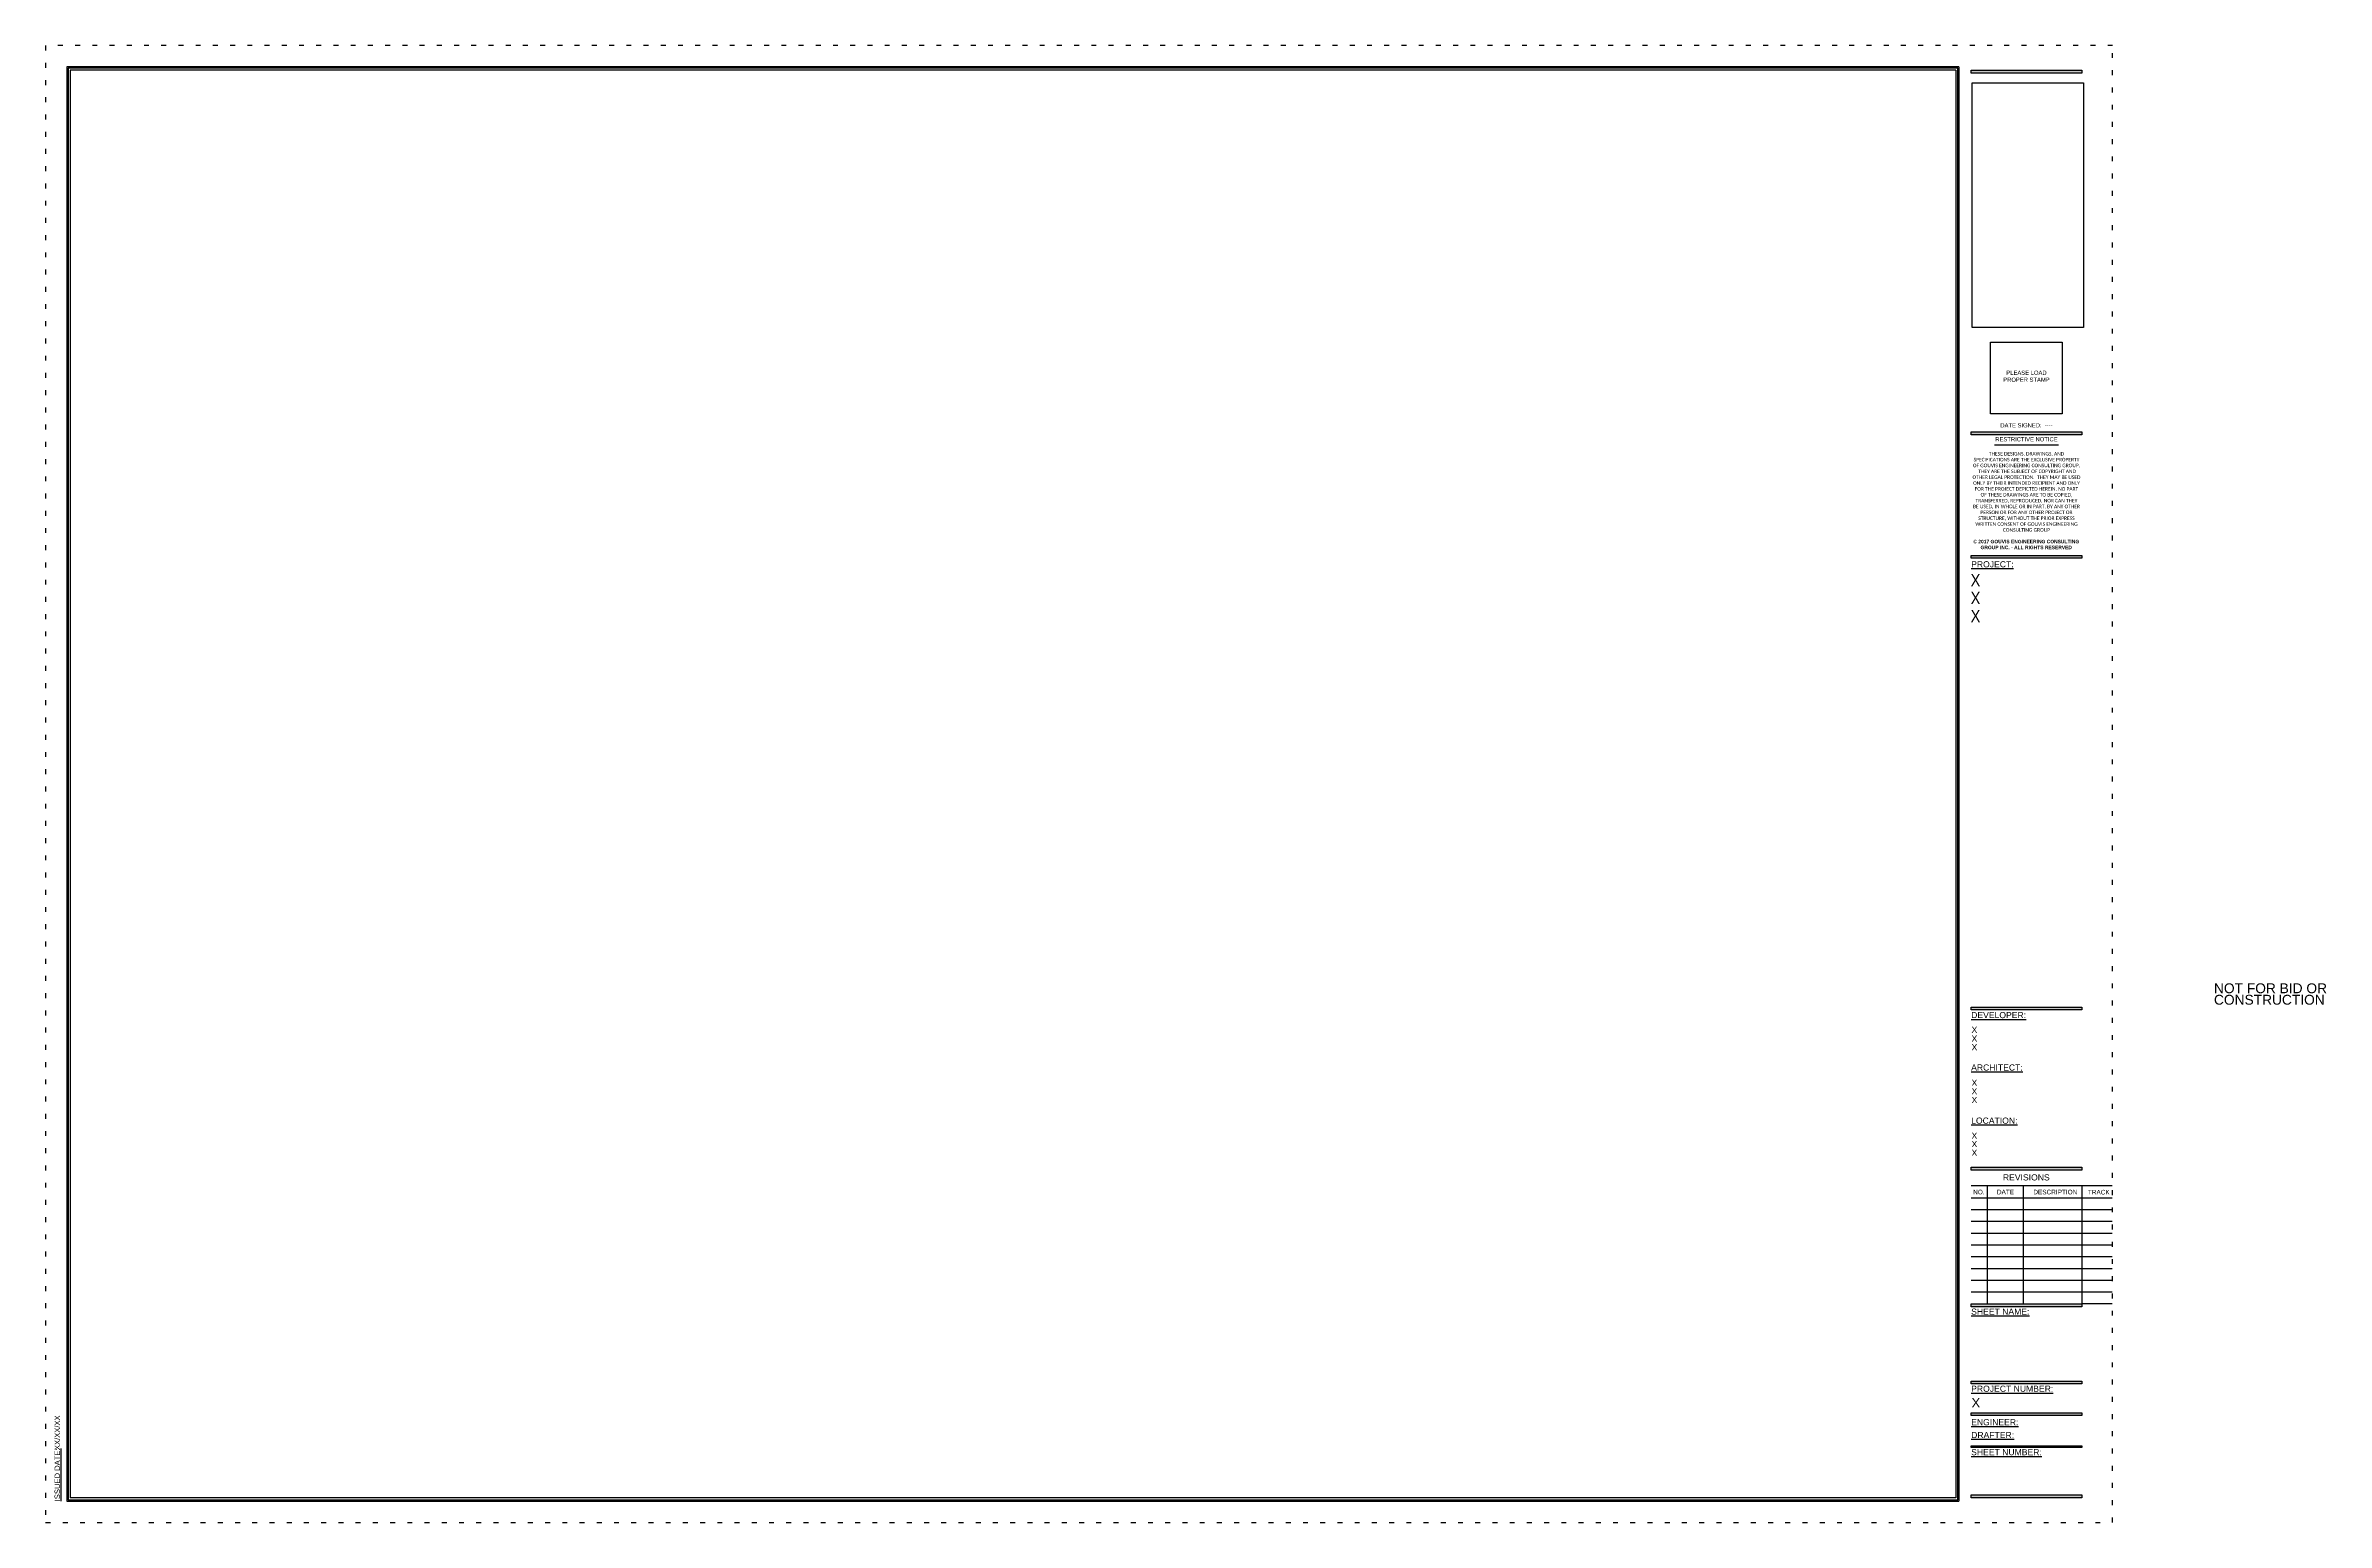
# Model space of a CAD drawing. Header units: inches. Extents: x 0 to 46.3, y 0 to 30.
import ezdxf

# ---------------------------------------------------------------- set-up
doc = ezdxf.new("R2010")
doc.units = ezdxf.units.IN
doc.header["$MEASUREMENT"] = 0
doc.linetypes.add('DOT', pattern=[0.25, 0, -0.25])
for name, color, linetype in [('BORDER', 3, 'Continuous'), ('NOT FOR CONST', 2, 'Continuous'), ('SHBD-FRAM', 4, 'Continuous'), ('SHBD-TEXT', 2, 'Continuous')]:
    doc.layers.add(name, color=color, linetype=linetype)
doc.layers.add('GEC_NON PLOT', color=7, linetype='Continuous', plot=False)
doc.styles.add('Arial', font='arial.ttf')
doc.styles.get("Standard").update_dxf_attribs({"font": 'arial.ttf'})
doc.styles.add('style1', font='arial.ttf')
picture_1 = doc.add_image_def('image1.jpg', size_in_pixel=(640, 1406))

# ---------------------------------------------------------------- blocks, each defined once
blk = doc.blocks.new('TITLE_BLOCK')
at = {"layer": 'SHBD-TEXT', "linetype": 'Continuous', "ltscale": 12, "width": 0.85}
for tag, p in [('PROJECT_NAME_1', (39.115, 19.474)), ('PROJECT_NAME_2', (39.115, 19.114)), ('PROJECT_NAME_3', (39.115, 18.745)), ('PROJECT_NAME_4', (39.115, 18.368)), ('PROJECT_NAME_5', (39.115, 17.986)), ('PROJECT_NAME_6', (39.115, 17.603))]:
    blk.add_attdef(tag, p, '', height=0.25, dxfattribs=at)
at = {"layer": 'SHBD-TEXT', "linetype": 'Continuous', "style": 'Arial'}
for tag, p, height in [('DEVELOPER_1', (39.134, 10.404), 0.125), ('DEVELOPER_2', (39.134, 10.226), 0.125), ('DEVELOPER_3', (39.134, 10.05), 0.125), ('DEVELOPER_4', (39.134, 9.874), 0.125), ('ARCHITECT_1', (39.134, 9.329), 0.125), ('ARCHITECT_2', (39.134, 9.154), 0.125), ('ARCHITECT_3', (39.134, 8.978), 0.125), ('ARCHITECT_4', (39.134, 8.802), 0.125), ('CITY', (39.134, 8.253), 0.125), ('STATE', (39.134, 7.907), 0.125), ('COUNTY', (39.134, 8.083), 0.125), ('LOCATION_1', (39.134, 7.731), 0.125), ('JOB_NO', (39.134, 2.796), 0.188)]:
    blk.add_attdef(tag, p, '', height=height, dxfattribs=at)

msp = doc.modelspace()

# ---------------------------------------------------------------- hatches: boundary and pattern name
at = {"layer": 'BORDER'}
h = msp.add_hatch(color=2, dxfattribs=at)
h.paths.add_polyline_path([(38.878, 29.566), (38.878, 0.434), (0.434, 0.434), (0.434, 29.566)])
h.paths.add_polyline_path([(38.853, 0.459), (38.853, 29.541), (0.459, 29.541), (0.459, 0.459)], flags=16)
at = {"layer": 'SHBD-FRAM'}
for color, points in [(256, [(41.375, 29.5), (39.125, 29.5), (39.125, 29.442), (41.375, 29.442)]), (256, [(41.375, 22.151), (39.125, 22.151), (39.125, 22.092), (41.375, 22.092)]), (256, [(41.375, 19.644), (39.125, 19.644), (39.125, 19.585), (41.375, 19.585)]), (256, [(41.375, 10.468), (39.125, 10.468), (39.125, 10.41), (41.375, 10.41)]), (256, [(41.375, 7.213), (39.125, 7.213), (39.125, 7.155), (41.375, 7.155)]), (256, [(41.375, 4.437), (39.125, 4.437), (39.125, 4.379), (41.375, 4.379)]), (256, [(41.375, 2.871), (39.125, 2.871), (39.125, 2.813), (41.375, 2.813)]), (256, [(41.375, 2.226), (39.125, 2.226), (39.125, 2.168), (41.375, 2.168)]), (8, [(41.375, 1.553), (39.125, 1.553), (39.125, 1.524), (41.375, 1.524)]), (256, [(41.375, 0.558), (39.125, 0.558), (39.125, 0.5), (41.375, 0.5)])]:
    msp.add_hatch(color=color, dxfattribs=at).paths.add_polyline_path(points)

# ---------------------------------------------------------------- linework, layer by layer
at = {"layer": 'BORDER', "color": 2}
for p, q in [((38.878, 29.566), (0.434, 29.566)), ((0.434, 29.566), (0.434, 0.434)), ((0.434, 29.566), (0.434, 0.434)), ((38.853, 29.541), (0.459, 29.541)), ((0.459, 29.541), (0.459, 0.459)), ((38.853, 0.459), (38.853, 29.541)), ((38.878, 29.566), (38.878, 0.434)), ((0.434, 0.434), (38.878, 0.434)), ((0.459, 0.459), (38.853, 0.459))]:
    msp.add_line(p, q, dxfattribs=at)
at = {"layer": 'DEFPOINTS', "color": 8, "linetype": 'Continuous', "ltscale": 12}
for p, q in [((41.988, 6.837), (41.375, 6.837)), ((41.375, 6.837), (41.375, 4.437)), ((41.988, 6.587), (41.375, 6.587)), ((41.988, 6.348), (41.375, 6.348)), ((41.988, 6.109), (41.375, 6.109)), ((41.988, 5.87), (41.375, 5.87)), ((41.988, 5.632), (41.375, 5.632)), ((41.988, 5.393), (41.375, 5.393)), ((41.988, 5.154), (41.375, 5.154)), ((41.988, 4.915), (41.375, 4.915)), ((41.988, 4.676), (41.375, 4.676)), ((41.988, 4.437), (41.375, 4.437))]:
    msp.add_line(p, q, dxfattribs=at)
at = {"layer": 'DEFPOINTS', "color": 1, "linetype": 'DOT'}
msp.add_lwpolyline([(0, 0), (42, 0), (42, 30), (0, 30)], close=True, dxfattribs=at)
at = {"layer": 'GEC_NON PLOT'}
msp.add_lwpolyline([(39.521, 23.974), (40.978, 23.974), (40.978, 22.521), (39.521, 22.521)], close=True, dxfattribs=at)
at = {"layer": 'SHBD-FRAM', "color": 2, "linetype": 'Continuous'}
for p, q in [((41.375, 6.837), (39.125, 6.837)), ((41.375, 6.587), (39.125, 6.587)), ((39.458, 4.437), (39.458, 6.837)), ((40.191, 4.437), (40.191, 6.837)), ((41.375, 6.348), (39.125, 6.348)), ((41.375, 6.109), (39.125, 6.109)), ((41.375, 5.87), (39.125, 5.87)), ((41.375, 5.632), (39.125, 5.632)), ((41.375, 5.393), (39.125, 5.393)), ((41.375, 5.154), (39.125, 5.154)), ((41.375, 4.915), (39.125, 4.915)), ((41.375, 4.676), (39.125, 4.676))]:
    msp.add_line(p, q, dxfattribs=at)
at = {"layer": 'SHBD-FRAM'}
for points in [[(39.125, 29.5), (41.375, 29.5), (41.375, 29.442), (39.125, 29.442)], [(39.125, 22.151), (41.375, 22.151), (41.375, 22.092), (39.125, 22.092)], [(39.125, 19.644), (41.375, 19.644), (41.375, 19.585), (39.125, 19.585)], [(39.125, 10.468), (41.375, 10.468), (41.375, 10.41), (39.125, 10.41)], [(39.125, 7.213), (41.375, 7.213), (41.375, 7.155), (39.125, 7.155)], [(39.125, 4.437), (41.375, 4.437), (41.375, 4.379), (39.125, 4.379)], [(39.125, 2.871), (41.375, 2.871), (41.375, 2.813), (39.125, 2.813)], [(39.125, 2.226), (41.375, 2.226), (41.375, 2.168), (39.125, 2.168)], [(39.125, 0.558), (41.375, 0.558), (41.375, 0.5), (39.125, 0.5)]]:
    msp.add_lwpolyline(points, close=True, dxfattribs=at)
at = {"layer": 'SHBD-FRAM', "const_width": 0.0312, "flags": 128}
msp.add_lwpolyline([(40.902, 21.888), (39.598, 21.888)], dxfattribs=at)
at = {"layer": 'SHBD-FRAM', "color": 8}
msp.add_lwpolyline([(39.125, 1.553), (41.375, 1.553), (41.375, 1.524), (39.125, 1.524)], close=True, dxfattribs=at)
at = {"layer": 'SHBD-TEXT', "linetype": 'Continuous'}
for p, q in [((38.812, 29.5), (0.5, 29.5)), ((0.5, 29.5), (0.5, 0.5)), ((38.812, 29.5), (38.812, 0.5)), ((38.812, 0.5), (0.5, 0.5))]:
    msp.add_line(p, q, dxfattribs=at)

# ---------------------------------------------------------------- block references
msp.add_blockref('TITLE_BLOCK', (0, -0.46)).add_auto_attribs({'JOB_NO': 'X', 'PROJECT_NAME_1': 'X', 'PROJECT_NAME_2': 'X', 'PROJECT_NAME_3': 'X', 'DEVELOPER_1': 'X', 'DEVELOPER_2': 'X', 'DEVELOPER_3': 'X', 'ARCHITECT_1': 'X', 'ARCHITECT_2': 'X', 'ARCHITECT_3': 'X', 'CITY': 'X', 'COUNTY': 'X', 'STATE': 'X'})

# ---------------------------------------------------------------- texts
at = {"layer": 'DEFPOINTS', "color": 8, "linetype": 'Continuous', "ltscale": 12, "style": 'style1'}
msp.add_text('TRACK', height=0.0938, dxfattribs=at).set_placement((41.497, 6.661))
at = {"layer": 'GEC_NON PLOT', "insert": (40.25, 23.283), "char_height": 0.085, "width": 1.12336, "attachment_point": 5}
msp.add_mtext('PLEASE LOAD PROPER STAMP', dxfattribs=at)
at = {"layer": 'NOT FOR CONST', "color": 4, "linetype": 'Continuous', "ltscale": 12}
for s, p in [('CONSTRUCTION', (44.06, 10.517)), ('NOT FOR BID OR', (44.06, 10.75))]:
    msp.add_text(s, height=0.2, dxfattribs=at).set_placement(p)
at = {"layer": 'SHBD-TEXT', "linetype": 'Continuous', "ltscale": 12}
for s, p in [('%%UPROJECT:', (39.126, 19.401)), ('%%UDEVELOPER:', (39.126, 10.243)), ('%%UARCHITECT:', (39.126, 9.178)), ('%%ULOCATION:', (39.126, 8.099)), ('%%USHEET NAME:', (39.126, 4.219)), ('%%UPROJECT NUMBER:', (39.126, 2.653)), ('%%UENGINEER:', (39.126, 1.973)), ('%%UDRAFTER:', (39.126, 1.712)), ('%%USHEET NUMBER:', (39.126, 1.364))]:
    msp.add_text(s, height=0.125, dxfattribs=at).set_placement(p)
at = {"layer": 'SHBD-TEXT', "linetype": 'Continuous', "ltscale": 12, "style": 'style1'}
for s, height, p in [('REVISIONS', 0.125, (39.771, 6.946)), ('NO.', 0.0938, (39.167, 6.664)), ('DATE', 0.0938, (39.649, 6.664)), ('DESCRIPTION', 0.09375, (40.389, 6.664))]:
    msp.add_text(s, height=height, dxfattribs=at).set_placement(p)
at = {"layer": 'SHBD-TEXT', "linetype": 'Continuous', "ltscale": 12}
for s, height, p in [('XX/XX/XX', 0.1107, (0.292, 1.469)), ('%%UISSUED DATE:', 0.11073, (0.292, 0.428))]:
    msp.add_text(s, height=height, rotation=90, dxfattribs=at).set_placement(p)
at = {"layer": 'SHBD-TEXT', "width": 2.19048, "attachment_point": 5}
for s, insert, char_height in [('DATE SIGNED:  ----', (40.25, 22.286), 0.085), ('RESTRICTIVE NOTICE', (40.25, 22.003), 0.085), ('{\\fCalibri|b0|i0|c0|p34;THESE DESIGNS, DRAWINGS, AND SPECIFICATIONS ARE THE EXCLUSIVE PROPERTY OF GOUVIS ENGINEERING CONSULTING GROUP.\\~ THEY ARE THE SUBJECT OF COPYRIGHT AND OTHER LEGAL PROTECTION.\\~ THEY MAY BE USED ONLY BY THEIR INTENDED RECIPIENT AND ONLY FOR THE PROJECT DEPICTED HEREIN. NO PART OF THESE DRAWINGS ARE TO BE COPIED, TRANSFERRED, REPRODUCED, NOR CAN THEY BE USED, IN WHOLE OR IN PART, BY ANY OTHER PERSON OR FOR ANY OTHER PROJECT OR STRUCTURE, WITHOUT THE PRIOR EXPRESS WRITTEN CONSENT OF GOUVIS ENGINEERING CONSULTING GROUP}', (40.25, 20.935), 0.0714), ('{\\fArial|b1|i0|c0|p34;© 2017 GOUVIS ENGINEERING CONSULTING GROUP INC. - ALL RIGHTS RESERVED}', (40.245, 19.865), 0.0714)]:
    msp.add_mtext(s, dxfattribs=dict(at, insert=insert, char_height=char_height))

# ---------------------------------------------------------------- pictures from other files: only their frames are drawn
at = {"layer": 'NOT FOR CONST'}
image = msp.add_image(picture_1, insert=(39.145, 24.272), size_in_units=(2.265, 4.975), dxfattribs=at)
image.dxf.flags = 7

doc.saveas('drawing.dxf')
